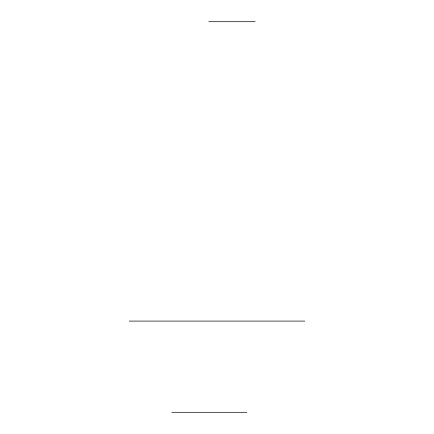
<?xml version="1.0" encoding="UTF-8"?>
<svg xmlns="http://www.w3.org/2000/svg" width="434" height="434" viewBox="0 0 434 434"><rect width="100%" height="100%" fill="white"/><g stroke="black" fill="none" stroke-linecap="round" stroke-linejoin="round"><path stroke-width="0.65" d="M208.803 21.7L255.165 21.7M129.207 321.089L304.793 321.089M171.766 412.3L246.924 412.3"/></g></svg>
